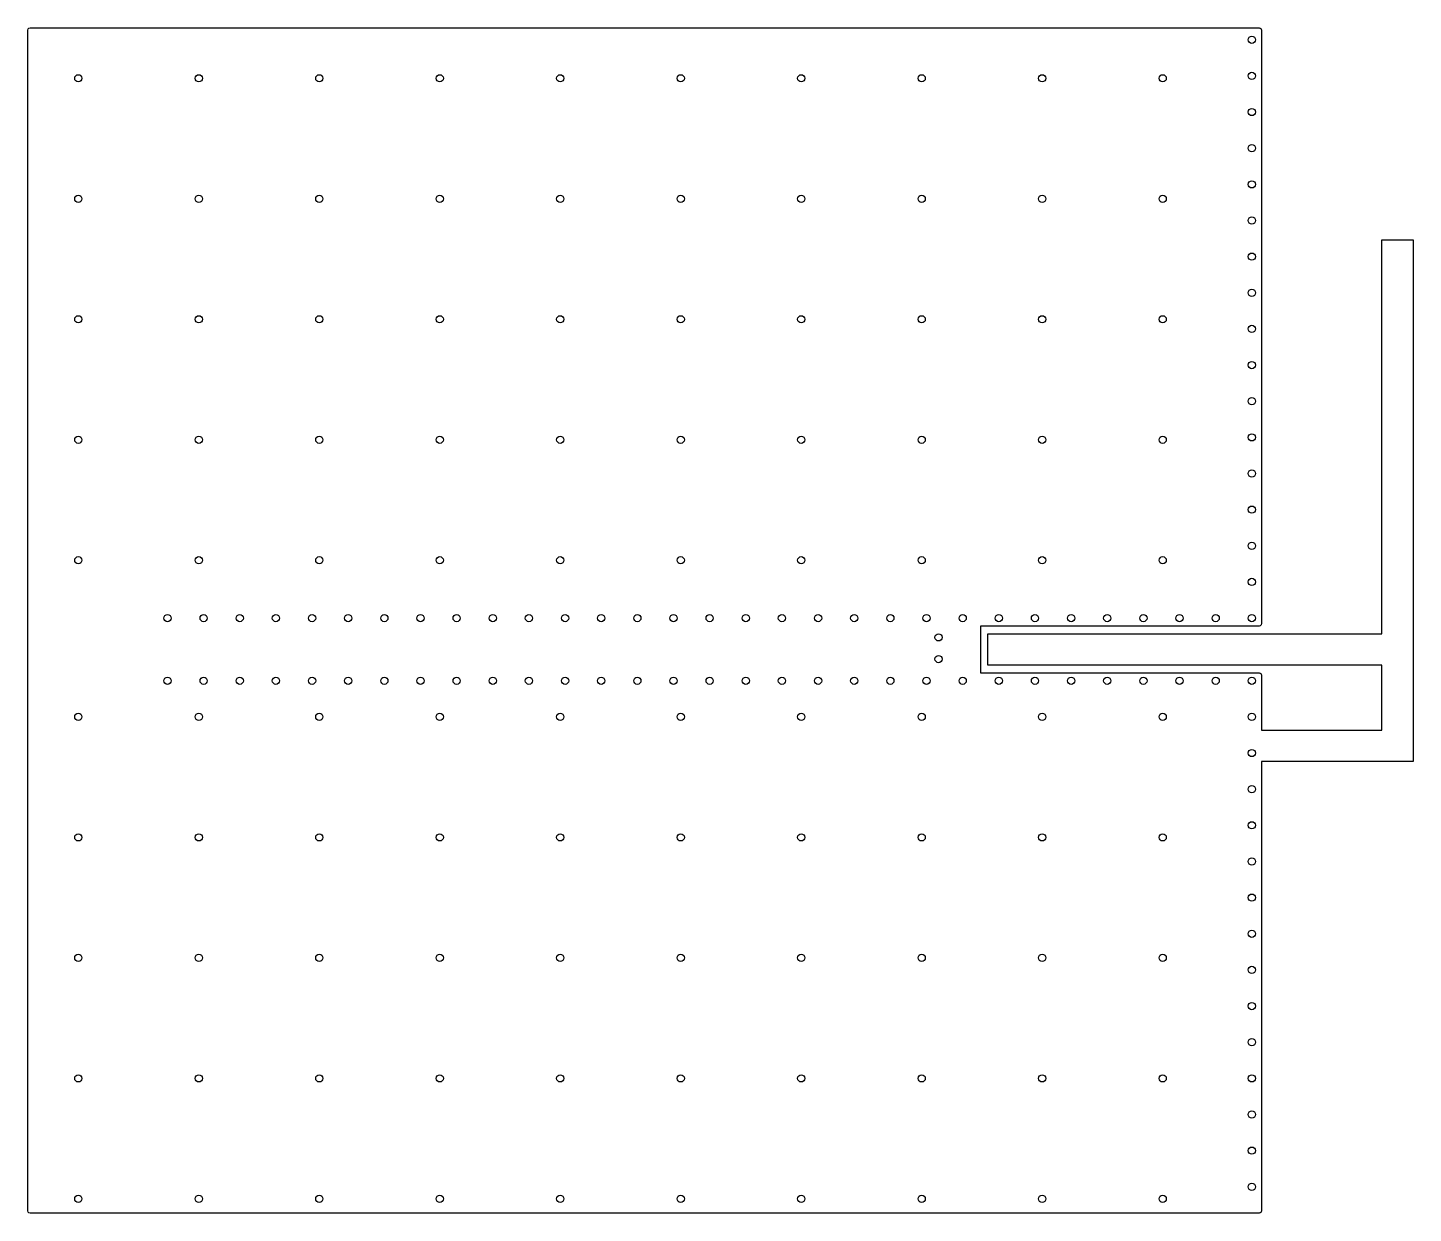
# Model space of a CAD drawing. Extents: x 140.4 to 197.9, y -119.6 to -70.4.
import ezdxf

# ---------------------------------------------------------------- set-up
doc = ezdxf.new("R2010")
doc.units = 0
doc.layers.add('BLACK', color=7, linetype='CONTINUOUS')

msp = doc.modelspace()

# ---------------------------------------------------------------- linework, layer by layer
at = {"layer": 'BLACK', "linetype": 'CONTINUOUS'}
for p, q in [((140.4, -70.499), (140.413, -70.4495)), ((140.4, -119.501), (140.4, -70.499)), ((140.413, -70.4495), (140.45, -70.4133)), ((140.45, -70.4133), (140.499, -70.4)), ((140.499, -70.4), (191.501, -70.4)), ((191.501, -70.4), (191.55, -70.4133)), ((191.55, -70.4133), (191.587, -70.4495)), ((191.587, -70.4495), (191.6, -70.499)), ((191.6, -70.499), (191.6, -95.131)), ((196.6, -95.55), (196.6, -79.2)), ((196.6, -79.2), (197.9, -79.2)), ((197.9, -79.2), (197.9, -95.55)), ((191.501, -95.23), (179.94, -95.23)), ((179.94, -95.23), (179.94, -95.55)), ((191.55, -95.2167), (191.501, -95.23)), ((191.587, -95.1805), (191.55, -95.2167)), ((191.6, -95.131), (191.587, -95.1805)), ((179.94, -95.55), (179.94, -96.85)), ((180.25, -96.85), (180.25, -95.55)), ((180.25, -95.55), (191.6, -95.55)), ((191.6, -95.55), (192.9, -95.55)), ((192.9, -95.55), (196.6, -95.55)), ((197.9, -95.55), (197.9, -100.85)), ((179.94, -96.85), (179.94, -97.17)), ((179.94, -97.17), (191.501, -97.17)), ((191.6, -96.85), (180.25, -96.85)), ((191.501, -97.17), (191.55, -97.1833)), ((192.9, -96.85), (191.6, -96.85)), ((196.6, -96.85), (192.9, -96.85)), ((196.6, -99.55), (196.6, -96.85)), ((191.55, -97.1833), (191.587, -97.2195)), ((191.587, -97.2195), (191.6, -97.269)), ((191.6, -97.269), (191.6, -99.55)), ((191.6, -99.55), (192.55, -99.55)), ((192.55, -99.55), (193.5, -99.55)), ((193.5, -99.55), (196.6, -99.55)), ((191.8, -100.85), (191.6, -100.85)), ((191.6, -100.85), (191.6, -100.863)), ((191.6, -100.863), (191.6, -119.501)), ((192.2, -100.85), (191.8, -100.85)), ((192.55, -100.85), (192.2, -100.85)), ((193.5, -100.85), (192.55, -100.85)), ((196.6, -100.85), (193.5, -100.85)), ((197.25, -100.85), (196.6, -100.85)), ((197.9, -100.85), (197.25, -100.85)), ((140.413, -119.55), (140.4, -119.501)), ((140.45, -119.587), (140.413, -119.55)), ((140.499, -119.6), (140.45, -119.587)), ((191.501, -119.6), (140.499, -119.6)), ((191.55, -119.587), (191.501, -119.6)), ((191.587, -119.55), (191.55, -119.587)), ((191.6, -119.501), (191.587, -119.55))]:
    msp.add_line(p, q, dxfattribs=at)
at = {"layer": 'BLACK'}
for centre in [(191.2, -70.9), (142.5, -72.5), (147.5, -72.5), (152.5, -72.5), (157.5, -72.5), (162.5, -72.5), (167.5, -72.5), (172.5, -72.5), (177.5, -72.5), (182.5, -72.5), (187.5, -72.5), (191.2, -72.4), (191.2, -73.9), (191.2, -75.4), (191.2, -76.9), (142.5, -77.5), (147.5, -77.5), (152.5, -77.5), (157.5, -77.5), (162.5, -77.5), (167.5, -77.5), (172.5, -77.5), (177.5, -77.5), (182.5, -77.5), (187.5, -77.5), (191.2, -78.4), (191.2, -79.9), (191.2, -81.4), (142.5, -82.5), (147.5, -82.5), (152.5, -82.5), (157.5, -82.5), (162.5, -82.5), (167.5, -82.5), (172.5, -82.5), (177.5, -82.5), (182.5, -82.5), (187.5, -82.5), (191.2, -82.9), (191.2, -84.4), (191.2, -85.9), (142.5, -87.5), (147.5, -87.5), (152.5, -87.5), (157.5, -87.5), (162.5, -87.5), (167.5, -87.5), (172.5, -87.5), (177.5, -87.5), (182.5, -87.5), (187.5, -87.5), (191.2, -87.4), (191.2, -88.9), (191.2, -90.4), (191.2, -91.9), (142.5, -92.5), (147.5, -92.5), (152.5, -92.5), (157.5, -92.5), (162.5, -92.5), (167.5, -92.5), (172.5, -92.5), (177.5, -92.5), (182.5, -92.5), (187.5, -92.5), (191.2, -93.4), (146.2, -94.9), (147.7, -94.9), (149.2, -94.9), (150.7, -94.9), (152.2, -94.9), (153.7, -94.9), (155.2, -94.9), (156.7, -94.9), (158.2, -94.9), (159.7, -94.9), (161.2, -94.9), (162.7, -94.9), (164.2, -94.9), (165.7, -94.9), (167.2, -94.9), (168.7, -94.9), (170.2, -94.9), (171.7, -94.9), (173.2, -94.9), (174.7, -94.9), (176.2, -94.9), (177.7, -94.9), (179.2, -94.9), (180.7, -94.9), (182.2, -94.9), (183.7, -94.9), (185.2, -94.9), (186.7, -94.9), (188.2, -94.9), (189.7, -94.9), (191.2, -94.9), (178.2, -95.7), (178.2, -96.6), (146.2, -97.5), (147.7, -97.5), (149.2, -97.5), (150.7, -97.5), (152.2, -97.5), (153.7, -97.5), (155.2, -97.5), (156.7, -97.5), (158.2, -97.5), (159.7, -97.5), (161.2, -97.5), (162.7, -97.5), (164.2, -97.5), (165.7, -97.5), (167.2, -97.5), (168.7, -97.5), (170.2, -97.5), (171.7, -97.5), (173.2, -97.5), (174.7, -97.5), (176.2, -97.5), (177.7, -97.5), (179.2, -97.5), (180.7, -97.5), (182.2, -97.5), (183.7, -97.5), (185.2, -97.5), (186.7, -97.5), (188.2, -97.5), (189.7, -97.5), (191.2, -97.5), (142.5, -99), (147.5, -99), (152.5, -99), (157.5, -99), (162.5, -99), (167.5, -99), (172.5, -99), (177.5, -99), (182.5, -99), (187.5, -99), (191.2, -99), (191.2, -100.5), (191.2, -102), (191.2, -103.5), (142.5, -104), (147.5, -104), (152.5, -104), (157.5, -104), (162.5, -104), (167.5, -104), (172.5, -104), (177.5, -104), (182.5, -104), (187.5, -104), (191.2, -105), (191.2, -106.5), (191.2, -108), (142.5, -109), (147.5, -109), (152.5, -109), (157.5, -109), (162.5, -109), (167.5, -109), (172.5, -109), (177.5, -109), (182.5, -109), (187.5, -109), (191.2, -109.5), (191.2, -111), (191.2, -112.5), (142.5, -114), (147.5, -114), (152.5, -114), (157.5, -114), (162.5, -114), (167.5, -114), (172.5, -114), (177.5, -114), (182.5, -114), (187.5, -114), (191.2, -114), (191.2, -115.5), (191.2, -117), (191.2, -118.5), (142.5, -119), (147.5, -119), (152.5, -119), (157.5, -119), (162.5, -119), (167.5, -119), (172.5, -119), (177.5, -119), (182.5, -119), (187.5, -119)]:
    msp.add_circle(centre, 0.15, dxfattribs=at)

doc.saveas('drawing.dxf')
